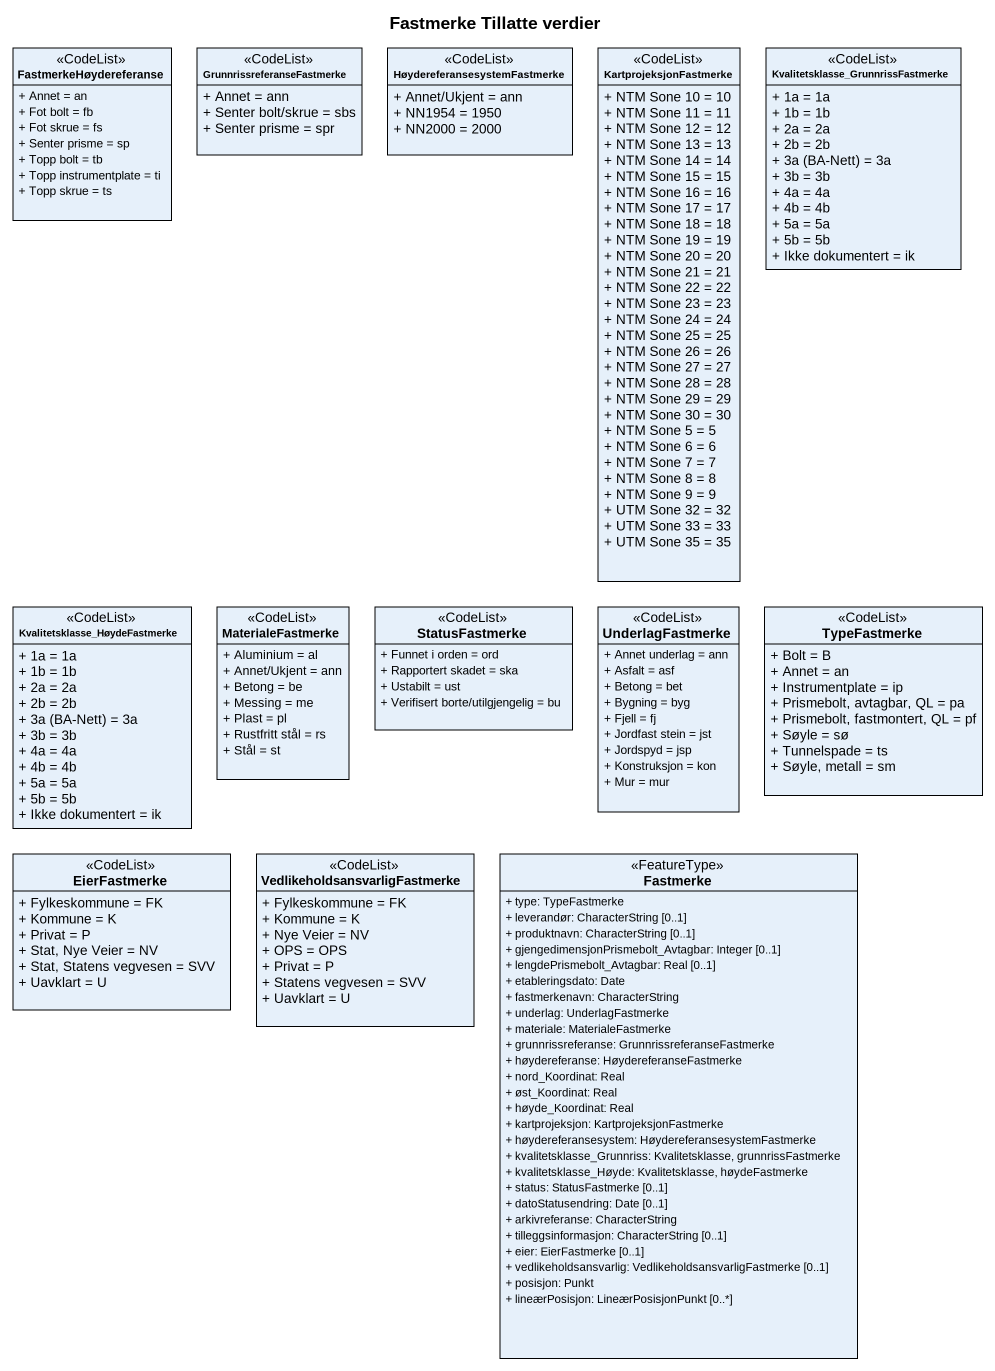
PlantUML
@startuml
title Fastmerke Tillatte verdier
hide circle
hide empty members
skinparam classAttributeIconSize 0
class FastmerkeHøydereferanse <<CodeList>> {
  + Annet = an
  + Fot bolt = fb
  + Fot skrue = fs
  + Senter prisme = sp
  + Topp bolt = tb
  + Topp instrumentplate = ti
  + Topp skrue = ts
}
class GrunnrissreferanseFastmerke <<CodeList>> {
  + Annet = ann
  + Senter bolt/skrue = sbs
  + Senter prisme = spr
}
class "HøydereferansesystemFastmerke" as HøydereferansesystemFastmerk <<CodeList>> {
  + Annet/Ukjent = ann
  + NN1954 = 1950
  + NN2000 = 2000
}
class KartprojeksjonFastmerke <<CodeList>> {
  + NTM Sone 10 = 10
  + NTM Sone 11 = 11
  + NTM Sone 12 = 12
  + NTM Sone 13 = 13
  + NTM Sone 14 = 14
  + NTM Sone 15 = 15
  + NTM Sone 16 = 16
  + NTM Sone 17 = 17
  + NTM Sone 18 = 18
  + NTM Sone 19 = 19
  + NTM Sone 20 = 20
  + NTM Sone 21 = 21
  + NTM Sone 22 = 22
  + NTM Sone 23 = 23
  + NTM Sone 24 = 24
  + NTM Sone 25 = 25
  + NTM Sone 26 = 26
  + NTM Sone 27 = 27
  + NTM Sone 28 = 28
  + NTM Sone 29 = 29
  + NTM Sone 30 = 30
  + NTM Sone 5 = 5
  + NTM Sone 6 = 6
  + NTM Sone 7 = 7
  + NTM Sone 8 = 8
  + NTM Sone 9 = 9
  + UTM Sone 32 = 32
  + UTM Sone 33 = 33
  + UTM Sone 35 = 35
}
class "Kvalitetsklasse_GrunnrissFastmerke" as Kvalitetsklasse <<CodeList>> {
  + 1a = 1a
  + 1b = 1b
  + 2a = 2a
  + 2b = 2b
  {field} + 3a (BA-Nett) = 3a
  + 3b = 3b
  + 4a = 4a
  + 4b = 4b
  + 5a = 5a
  + 5b = 5b
  + Ikke dokumentert = ik
}
class "Kvalitetsklasse_HøydeFastmerke" as Kvalitetsklasse_2 <<CodeList>> {
  + 1a = 1a
  + 1b = 1b
  + 2a = 2a
  + 2b = 2b
  {field} + 3a (BA-Nett) = 3a
  + 3b = 3b
  + 4a = 4a
  + 4b = 4b
  + 5a = 5a
  + 5b = 5b
  + Ikke dokumentert = ik
}
class MaterialeFastmerke <<CodeList>> {
  + Aluminium = al
  + Annet/Ukjent = ann
  + Betong = be
  + Messing = me
  + Plast = pl
  + Rustfritt stål = rs
  + Stål = st
}
class StatusFastmerke <<CodeList>> {
  + Funnet i orden = ord
  + Rapportert skadet = ska
  + Ustabilt = ust
  + Verifisert borte/utilgjengelig = bu
}
class UnderlagFastmerke <<CodeList>> {
  + Annet underlag = ann
  + Asfalt = asf
  + Betong = bet
  + Bygning = byg
  + Fjell = fj
  + Jordfast stein = jst
  + Jordspyd = jsp
  + Konstruksjon = kon
  + Mur = mur
}
class TypeFastmerke <<CodeList>> {
  + Bolt = B
  + Annet = an
  + Instrumentplate = ip
  + Prismebolt, avtagbar, QL = pa
  + Prismebolt, fastmontert, QL = pf
  + Søyle = sø
  + Tunnelspade = ts
  + Søyle, metall = sm
}
class EierFastmerke <<CodeList>> {
  + Fylkeskommune = FK
  + Kommune = K
  + Privat = P
  + Stat, Nye Veier = NV
  + Stat, Statens vegvesen = SVV
  + Uavklart = U
}
class "VedlikeholdsansvarligFastmerke" as VedlikeholdsansvarligFastmer <<CodeList>> {
  + Fylkeskommune = FK
  + Kommune = K
  + Nye Veier = NV
  + OPS = OPS
  + Privat = P
  + Statens vegvesen = SVV
  + Uavklart = U
}
class Fastmerke <<FeatureType>> {
  + type: TypeFastmerke
  + leverandør: CharacterString [0..1]
  + produktnavn: CharacterString [0..1]
  + gjengedimensjonPrismebolt_Avtagbar: Integer [0..1]
  + lengdePrismebolt_Avtagbar: Real [0..1]
  + etableringsdato: Date
  + fastmerkenavn: CharacterString
  + underlag: UnderlagFastmerke
  + materiale: MaterialeFastmerke
  + grunnrissreferanse: GrunnrissreferanseFastmerke
  + høydereferanse: HøydereferanseFastmerke
  + nord_Koordinat: Real
  + øst_Koordinat: Real
  + høyde_Koordinat: Real
  + kartprojeksjon: KartprojeksjonFastmerke
  + høydereferansesystem: HøydereferansesystemFastmerke
  + kvalitetsklasse_Grunnriss: Kvalitetsklasse, grunnrissFastmerke
  + kvalitetsklasse_Høyde: Kvalitetsklasse, høydeFastmerke
  + status: StatusFastmerke [0..1]
  + datoStatusendring: Date [0..1]
  + arkivreferanse: CharacterString
  + tilleggsinformasjon: CharacterString [0..1]
  + eier: EierFastmerke [0..1]
  + vedlikeholdsansvarlig: VedlikeholdsansvarligFastmerke [0..1]
  + posisjon: Punkt
  + lineærPosisjon: LineærPosisjonPunkt [0..*]
}
@enduml
